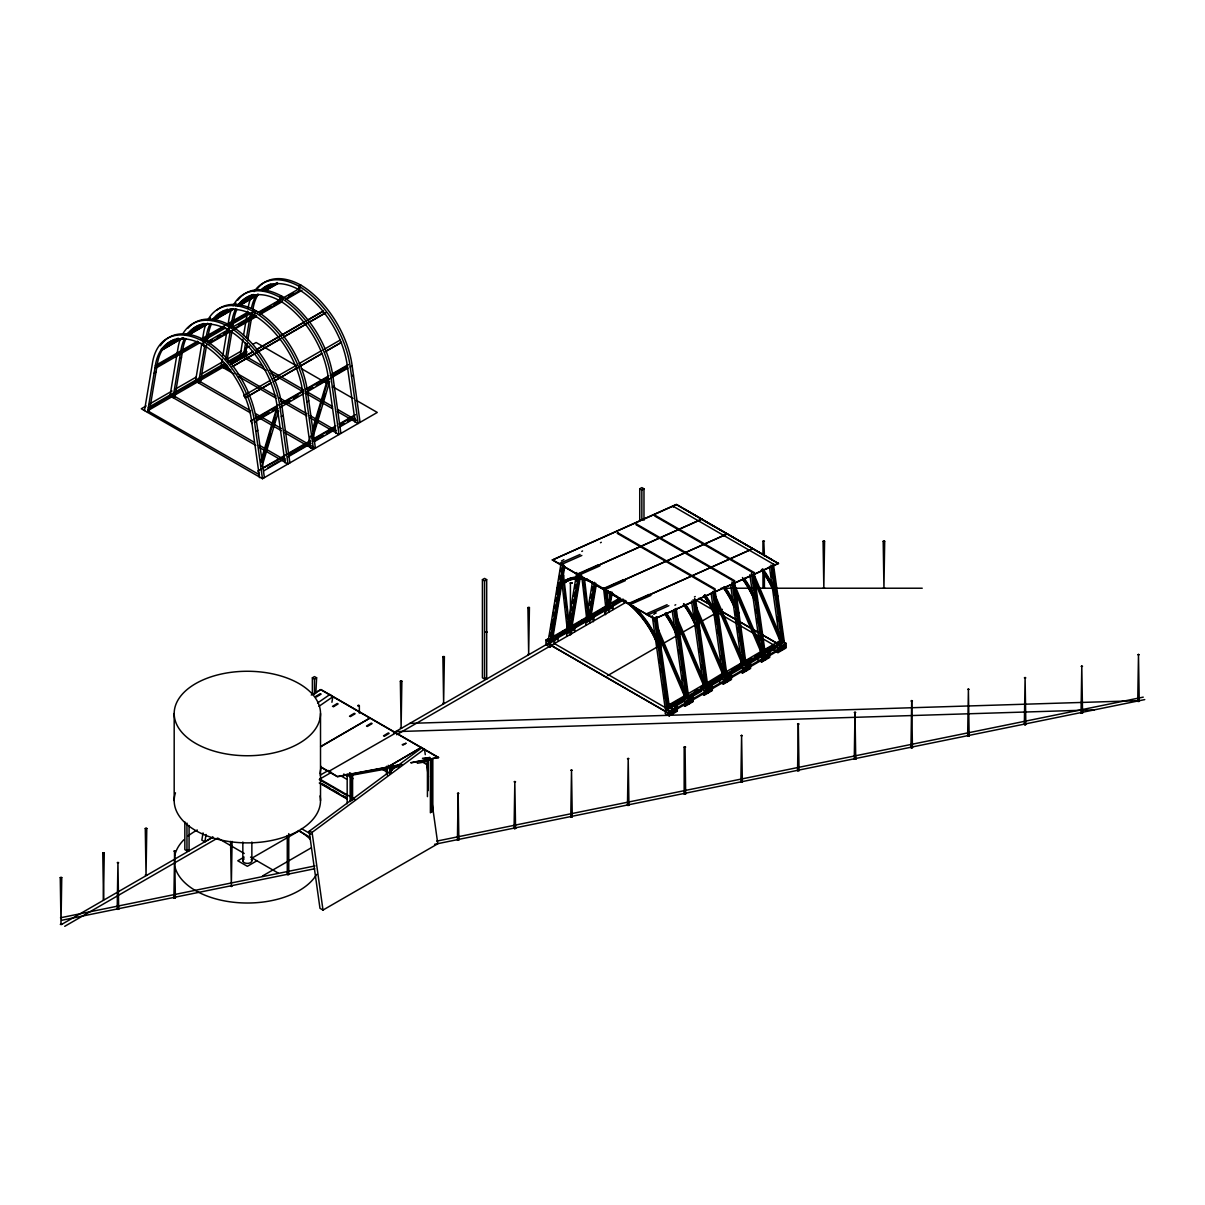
<?xml version="1.0" encoding="UTF-8"?>
<svg xmlns="http://www.w3.org/2000/svg" width="1205" height="1205" viewBox="0 0 1205 1205"><rect width="100%" height="100%" fill="white"/><g stroke="black" fill="none" stroke-linecap="round" stroke-linejoin="round"><path stroke-width="1.5" d="M61.756 877.571L61.003 924.627L60.25 877.556L61.756 877.541L60.25 877.601M104.263 852.989L103.51 900.075L102.771 853.004L104.263 852.959L102.771 853.004M117.186 909.278L118.693 909.293L117.939 862.223L117.186 909.293L118.677 909.203M146.784 828.483L146.031 875.538L145.278 828.453L146.784 828.453L145.278 828.453M173.897 897.665L175.328 897.574L173.897 897.785L174.635 850.67L175.388 897.74L173.882 897.74L175.388 897.755M232.083 841.406L231.33 886.624L230.577 841.406M288.281 874.227C287.121 874.408 289.17 875.252 287.287 874.619L287.272 835.457M359.361 705.738L357.855 705.738L359.346 705.678L359.361 713.194M401.868 681.202L401.114 728.257L400.361 681.187L401.868 681.171L400.376 681.262M444.389 656.665L443.636 703.705L442.883 656.635L444.389 656.635L442.883 656.695M457.418 839.825L458.126 792.905L458.879 839.975L457.373 839.975L458.864 839.885M529.417 607.561L528.664 654.616L527.911 607.546L529.417 607.531L527.911 607.606M627.474 805.241L628.905 805.151L627.459 805.362L628.212 758.246L628.965 805.317L627.459 805.317L628.965 805.332M740.849 782.196L742.355 782.211L740.849 782.211L741.602 735.14L742.355 782.226L740.864 782.165L742.34 782.105M762.946 554.33L762.946 541.271L763.789 540.849L764.452 556.198M824.582 541.286L823.828 588.341L823.075 541.271L824.582 541.256L823.075 541.331M884.696 541.286L883.943 588.341L883.19 541.271L884.696 541.256L883.205 541.331M967.645 736.014L968.398 688.929L969.151 735.999L967.645 736.029L969.136 735.909M1137.731 701.355L1138.484 654.27L1139.237 701.34L1137.731 701.37L1139.237 701.355M264.392 477.602L256.469 421.132A74.65 43.094 60 0 0 205.392 340.458L203.479 341.557L203.374 344.931L205.347 346.166A70.447 40.669 60 0 1 251.619 421.148L259.542 477.617M289.893 462.886L281.97 406.401A74.65 43.094 60 0 0 230.908 325.727L228.995 326.841L228.875 330.2L230.863 331.435A70.462 40.684 60 0 1 277.135 406.431L285.058 462.886M284.636 430.396L315.409 448.155L307.486 391.685A74.65 43.094 60 0 0 256.424 311.01L254.496 312.11L254.391 315.469L256.364 316.704A70.462 40.684 60 0 1 302.636 391.7L310.559 448.17M340.91 433.423L332.987 376.954A74.65 43.094 60 0 0 281.925 296.279L280.012 297.379L279.891 300.753L281.88 301.988A70.462 40.684 60 0 1 328.152 376.969L336.075 433.439M360.084 422.413L352.161 365.928A74.65 43.094 60 0 0 301.099 285.254L299.186 286.368L299.066 289.727L301.054 290.962A70.462 40.684 60 0 1 347.326 365.959L355.249 422.413M230.592 886.232L232.083 886.202L230.742 885.916M514.083 828.347L515.514 828.257L514.068 828.468L514.821 781.352L515.574 828.422L514.068 828.468L515.574 828.438M570.778 816.794L572.27 816.885L571.516 769.799L570.763 816.885L572.255 816.779M684.169 793.718L685.66 793.764L685.058 746.693L684.169 747.04L684.154 793.779L685.66 793.779L684.154 793.764L685.645 793.839M797.559 770.582L798.297 723.587L799.051 770.658L797.544 770.658L799.036 770.567M854.255 759.135L855.746 759.105L854.993 712.035L854.255 759.12L855.746 759.12L854.255 759.105L855.731 759.18M910.95 747.477L912.441 747.567L910.95 747.567L911.703 700.482L912.441 747.567L910.95 747.552L912.426 747.462M1024.34 724.476L1025.847 724.446L1025.093 677.376L1024.34 724.461L1025.847 724.461L1024.34 724.446L1025.832 724.521M1081.051 712.818L1082.542 712.908L1081.036 712.908L1081.789 665.823L1082.542 712.908L1081.036 712.893L1082.542 712.908M552.387 560.009L676.427 504.368L778.445 563.533L654.42 618.918L552.387 560.009L676.397 504.624L778.445 563.533M654.42 618.918L778.46 563.277M683.822 508.736L702.259 519.385M772.239 559.783L703.825 520.56M580.087 554.451L559.888 563.383L559.783 564.377L561.53 565.386L561.62 564.392L581.834 555.46M598.132 564.874L577.933 573.806L577.828 574.8L579.575 575.809L579.665 574.815L599.879 565.883M625.38 580.599L605.181 589.531L605.076 590.525L603.344 589.531L603.434 588.537L623.648 579.605M649.239 594.381L629.025 603.313L628.935 604.308L630.682 605.317L630.772 604.323L650.986 595.375M667.118 604.699L646.904 613.631L646.814 614.625L648.561 615.635L648.652 614.64L668.865 605.708M570.417 582.994L571.923 583.009L570.417 583.009L571.923 583.009L570.417 583.009L570.417 618.451M762.946 541.256L764.452 541.271M144.495 410.604L152.417 363.277A74.65 43.094 60 0 1 203.479 341.557A74.65 43.094 60 0 1 254.556 422.247L262.479 478.716L377.27 412.441L356.258 400.316M147.989 409.489L148.787 410.122L149.119 408.133L225.561 364M158.277 365.687L155.023 367.555L155.822 368.173L156.153 366.2L198.433 341.783M149.345 411.779L259.527 474.8M150.324 405.904L157.268 364.467A70.462 40.684 60 0 1 175.267 339.147M174.846 397.063L182.256 352.794M201.853 343.274L195.511 381.142L250.565 412.923M202.41 339.946L203.434 333.83A74.65 43.094 60 0 1 206.025 323.949M204.79 345.534L198.539 382.889L200.452 381.789L250.64 410.769M205.347 342.235L206.115 337.641M200.361 382.331L206.703 344.434M207.26 341.12L208.028 336.541M221.027 366.41L222.232 359.211M222.835 355.596L227.368 328.543M227.926 325.214L228.95 319.099A74.65 43.094 60 0 1 231.541 309.218M225.531 359.271L230.306 330.803M230.848 327.504L231.872 321.389A70.462 40.684 60 0 1 235.803 308.766M225.862 367.6L230.818 369.86M227.143 359.949L231.917 331.48M232.761 326.404L233.785 320.289A70.462 40.684 60 0 1 236.948 309.263M240.202 355.4L242.913 339.162M243.515 335.562L245.639 322.94M246.242 319.325L246.844 315.725M247.1 314.189L247.612 311.131M243.214 357.147L245.609 342.913M246.498 337.581L249.48 319.792M249.766 318.015L250.535 313.421M245.037 356.575L247.221 343.591M247.808 340.036L251.393 318.677M251.679 316.9L252.96 309.263A70.462 40.684 60 0 1 257.719 295.135M230.095 363.172L246.362 353.788L246.694 351.8L245.895 351.182L228.016 361.5M203.043 832.881L201.838 840.111L204.85 841.858L212.939 837.189M204.85 841.858L206.085 834.478M319.943 773.746L321.178 766.41M331.917 702.274L332.836 696.776L329.914 694.487L317.578 702.967M560.807 564.708L548.139 641.301M549.555 636.21L550.173 632.52M550.79 628.829L552.342 619.611M552.959 615.921L553.577 612.23M554.195 608.54L554.812 604.85M555.43 601.159L556.047 597.469M556.665 593.764L557.282 590.073M557.9 586.383L558.518 582.693M559.135 579.003L559.753 575.312M560.37 571.622L560.988 567.932M562.916 564.497L550.022 641.467L549.992 647.04L545.94 644.705L545.94 640.036L548.637 638.484M550.836 641L563.413 565.853M564.226 565.386L551.649 640.533L549.751 639.433M564.723 566.757L552.447 640.066L552.447 639.132L569.167 629.492L569.167 630.426L578.611 574.002M576.773 572.511L567.269 629.326L561.771 581.081M569.92 617.864L570.522 614.204M571.14 610.528L571.757 606.868M572.375 603.208L572.977 599.533M573.595 595.873L574.213 592.212M574.83 588.537L575.433 584.877M576.05 581.217L576.668 577.541M569.965 629.959L579.108 575.357M570.778 629.492L579.304 578.536M579.816 579.891L571.577 629.025L571.577 628.091L588.296 618.436L588.296 619.37L594.487 582.346M572.721 626.178L586.398 618.286L592.483 581.894M589.335 605.076L589.953 601.446M590.555 597.801L591.158 594.155M591.776 590.525L592.378 586.88M589.094 618.903L594.984 583.732M589.908 618.436L595.797 583.265M596.294 584.651L590.721 617.969L590.721 617.05L608.163 606.718L606.22 589.908M610.197 591.791L607.425 608.329L605.528 607.23L606.145 603.524M606.763 599.834L608.314 590.571M608.224 607.862L610.694 593.161M609.037 607.395L611.507 592.694M612.004 594.065L609.851 606.928L609.851 605.995L620.485 599.864M118.677 862.735L117.201 862.735M175.388 851.107L173.882 851.107M458.864 793.417L457.433 793.508M515.574 781.789L514.068 781.789M572.255 770.311L570.763 770.236M628.965 758.683L627.459 758.683M684.154 747.13L685.66 747.13M742.34 735.653L740.864 735.653M799.051 724.024L797.544 724.024M854.27 712.547L855.746 712.471M912.426 700.994L910.965 700.994M969.151 689.365L967.645 689.365M1025.832 677.888L1024.34 677.812M1082.527 666.335L1081.096 666.425M1139.237 654.692L1137.731 654.692M261.063 460.25L276.578 408.54L277.376 408.841L261.319 462.328M262.283 462.479L270.854 433.966M272.993 426.826L275.659 417.924M262.012 466.35L278.596 411.086M310.468 436.135L308.872 441.482L309.67 441.783M312.622 429.01L327.594 379.093L328.393 379.394L312.878 431.089M312.773 434.809L320.259 409.851M322.398 402.726L325.079 393.809M312.487 438.68L329.613 381.639M60.31 924.356L61.756 924.19M145.278 875.101L146.784 875.101M400.361 727.82L401.868 727.82M442.883 703.283L444.389 703.283M527.971 654.36L529.417 654.195M763.006 588.085L764.452 587.919L763.006 588.085L762.946 571.125M764.392 588.085L764.452 574.86M823.136 588.085L824.582 587.919M883.25 588.085L884.696 587.919M558.352 588.582L561.425 585.193A62.69 36.195 60 0 1 573.219 578.49M558.623 588.944L561.681 585.555A62.238 35.939 60 0 1 573.399 578.897M576.547 580.735L575.659 579.545L578.731 576.141A63.745 36.813 60 0 1 579.424 575.403M577.3 579.244L579.349 576.984A62.69 36.195 60 0 1 580.75 575.568M577.557 579.605L579.605 577.346A62.238 35.939 60 0 1 581.729 575.282M577.346 580.268L579.394 578.008M178.762 338.605L161.35 349.104L161.997 350.037L183.13 337.822M161.997 350.037L182.663 337.656M673.806 609.79L686.172 697.981L684.335 695.827L685.103 695.119M684.455 696.098L685.223 695.39M691.534 601.144L703.419 685.841L704.217 684.259L686.699 694.547M705.166 685.916L705.934 685.208L677.346 618.391L678.144 622.789L705.166 685.916L703.449 684.967L705.302 686.94L693.071 599.774M714.957 679.183L722.548 674.8L723.226 672.947L707.35 682.633M724.295 674.875L725.064 674.167L696.475 607.35L697.273 611.733L724.295 674.875L722.578 673.926L724.446 675.885L712.607 591.535M730.592 584.726L741.678 663.744L743.575 664.844L741.587 662.614L742.355 661.907M741.708 662.87L742.476 662.163L744.193 663.127L726.871 673.55L726.871 674.484L715.032 590.134M762.554 652.779L763.337 652.071L734.734 585.253L735.547 589.652L762.554 652.779L760.837 651.83L735.381 592.363M781.699 641.738L754.676 578.611L753.863 574.213L782.467 641.03L781.699 641.738L779.966 640.789L780.614 639.81M568.971 629.417L569.739 628.513L563.533 575.041L563.096 578.701L568.971 629.417L567.269 628.392L552.071 637.159M584.515 578.822L589.034 617.758L588.251 618.466L586.534 617.427L587.317 616.734M588.251 618.466L589.019 617.547M607.425 608.329L605.663 606.386L606.461 605.678M590.345 615.077L605.528 606.296L607.425 607.395L608.148 606.507M432.053 802.937L437.792 843.786L323 910.061L319.973 908.314L309.173 831.284L421.569 748.004L424.491 749.088L425.275 754.661M309.173 831.284L312.095 832.384L424.491 749.088M318.964 706.311L332.836 696.776M402.199 744.66L406.145 743.214L403.012 745.127M315.484 696.55L320.304 693.658L321.117 694.125L316.297 697.032M332.49 706.371L337.31 703.464L338.123 703.946L333.303 706.838M349.495 716.192L354.315 713.285L355.129 713.767L350.309 716.659M366.501 726.013L371.321 723.105L372.134 723.572L367.314 726.479M383.506 735.833L388.326 732.926L389.14 733.393L384.32 736.3M185.269 334.854L204.775 323.588M210.604 320.394L230.125 309.128M235.683 305.754L254.511 295.044M262.645 290.345L274.032 283.778M162.976 348.17L179.244 338.771M190.616 332.203L203.63 324.687M211.764 320.003L215.017 318.12M218.271 316.237L228.031 310.604M242.657 302.154L254.044 295.587M187.829 334.222L205.724 323.889M212.216 320.138L231.737 308.872M238.244 305.106L256.123 294.788M262.63 291.023L277.271 282.572L277.707 283.612L264.693 291.128M187.543 334.839L207.049 323.573M215.183 318.888L229.824 310.438M237.942 305.739L257.463 294.472M188.281 334.568L207.787 323.301M214.294 319.551L232.188 309.218M240.307 304.534L258.201 294.201M263.082 291.384L277.707 283.612M188.01 335.005L207.531 323.753M215.665 319.054L233.544 308.721M241.678 304.037L257.945 294.638M180.132 339.946L179.696 338.906L178.084 339.162L178.521 340.202L180.132 339.946L183.386 338.078M188.266 335.261L207.772 323.994M214.279 320.229L233.8 308.962M240.307 305.211L258.186 294.879M197.635 341.166L155.355 365.582L147.522 412.351L149.435 411.236M200.889 339.283L248.049 312.065M201.687 339.9L224.446 326.766M227.7 324.883L248.833 312.682M161.53 363.805L164.784 361.922M176.156 355.355L181.036 352.538M184.29 350.655L187.543 348.787M207.064 337.521L210.303 335.638M213.556 333.755L218.436 330.938M231.45 323.437L237.957 319.671M242.838 316.855L246.091 314.987M155.822 368.173L199.729 342.838M204.594 340.021L225.742 327.805M228.995 325.937L251.755 312.788M207.411 341.693L228.543 329.492M231.797 327.609L254.571 314.46M257.825 312.592L300.105 288.176M154.074 373.219L155.987 372.104M179.575 358.488L181.488 357.388M209.022 341.678L212.261 339.795M217.141 336.978L220.394 335.095M223.648 333.228L226.901 331.345M238.289 324.778L254.541 315.394M259.421 312.577L270.809 305.995M274.062 304.127L278.942 301.31M288.703 295.677L293.583 292.86M209.324 342.853L230.456 330.637M233.71 328.769L256.484 315.62M259.738 313.737L282.497 300.602M285.751 298.719L300.391 290.269M209.309 343.771L256.454 316.538M259.708 314.671L282.482 301.521M285.736 299.638L301.988 290.254M146.151 405.964L141.301 408.751L262.479 478.716M149.39 404.097L172.029 391.023M175.267 389.155L196.279 377.029M201.13 374.228L222.142 362.087M226.992 359.286L241.542 350.881M244.781 349.013L249.631 346.227M252.869 344.359L256.093 342.491L296.49 365.808M224.763 363.383L148.336 407.516L149.119 408.133M228.814 362.133L246.694 351.8M149.616 408.555L159.376 402.922M170.764 396.355L174.017 394.472M185.404 387.905L188.658 386.022M193.523 383.205L196.776 381.322M200.03 379.454L203.284 377.572M208.164 374.755L211.417 372.872M216.298 370.056L219.551 368.188M222.804 366.305L226.058 364.422M230.938 361.605L234.177 359.738M237.43 357.855L240.684 355.972M148.787 410.122L226.841 365.055M224.04 368.158L225.953 367.058M230.532 364.497L253.291 351.363M256.545 349.48L303.705 322.247M306.959 320.379L323.211 310.98M231.722 364.091L252.854 351.89M256.108 350.007L278.882 336.873M282.136 334.99L304.895 321.856M308.149 319.973L322.789 311.523M232.143 366.621L280.931 338.454M284.184 336.572L324.838 313.104M233.333 366.215L254.466 354.014M257.719 352.131L280.494 338.997M283.747 337.114L306.507 323.964M309.76 322.097L326.028 312.697M243.832 395.511L245.624 397.755L243.832 395.511L270.492 380.298M273.098 378.611L296.505 365.281M299.111 363.594L321.886 350.444M324.16 349.314L340.413 339.931M244.976 397.936L270.989 382.919M274.243 381.036L297.017 367.902M300.271 366.019L321.404 353.818M326.284 351.001L340.925 342.551M248.878 395.873L271.637 382.738M274.891 380.855L322.051 353.622M325.305 351.755L341.572 342.356M251.95 423.527L250.821 420.861L278.476 404.895M281.729 403.012L302.862 390.812M306.115 388.929L328.875 375.794M332.128 373.912L348.396 364.528M256.499 418.346L277.632 406.13M280.885 404.262L303.66 391.113M306.913 389.23L328.046 377.029M331.3 375.147L347.567 365.763M257.659 419.476L269.046 412.893M272.3 411.026L275.553 409.143M286.941 402.575L290.179 400.693M293.433 398.81L298.313 395.993M308.073 390.36L312.954 387.543M316.207 385.675L327.594 379.093M332.459 376.276L347.1 367.826M254.556 422.247L256.469 421.132M256.831 420.711L277.978 408.495M259.06 447.281L287.98 463.985L280.057 407.516L303.991 393.478M284.561 432.565L313.496 449.254L305.573 392.785L347.899 368.128M337.34 411.477L358.171 423.512L350.248 367.043L352.161 365.928M255.837 431.36L257.75 430.26M281.337 416.644L283.25 415.529M306.853 401.913L308.766 400.813M332.354 387.182L334.267 386.082M351.529 376.156L353.442 375.056M262.735 468.127L309.896 440.894M313.149 439.012L335.909 425.877M339.162 423.994L355.43 414.61M284.666 456.213L257.855 470.944L258.985 473.61M287.92 454.33L310.679 441.196M313.933 439.313L335.08 427.112M339.961 424.296L354.586 415.846M267.947 467.676L279.319 461.093M289.079 455.46L310.227 443.259M313.481 441.392L323.226 435.758M326.48 433.875L334.613 429.176M341.12 425.425L344.374 423.542M347.627 421.675L352.508 418.858M263.865 470.794L284.998 458.578M288.251 456.71L311.026 443.561M314.264 441.678L335.412 429.477M338.665 427.594L354.918 418.21M312.366 694.487L312.366 677.812L314.49 676.577L316.614 677.812L315.861 693.191M482.422 579.635L484.546 578.4L486.684 579.635L486.684 677.812L484.546 679.033L482.422 677.812L482.422 579.635L484.546 580.855L486.684 579.635M639.735 520.304L639.735 488.808L641.858 487.588L643.982 488.808L643.982 520.304M312.366 677.812L314.49 679.033L316.614 677.812M639.735 488.808L641.858 490.043L643.982 488.808M311.267 695.029L320.846 689.501L438.515 757.433L411.026 762.87M312.863 694.351L320.846 689.742L438.515 757.689M314.249 694.125L315.047 693.658M561.425 561.018L562.223 560.551M563.036 560.084L563.85 559.617M581.774 551.423L582.572 550.956M600.497 542.747L601.31 542.28M673.354 507.305L674.167 506.838L773.821 564.377L773.023 566.817L773.821 564.377M561.425 585.193L560.611 585.66A62.69 36.195 60 0 1 590.043 581.081M561.681 585.555L560.867 586.022A62.238 35.939 60 0 1 595.978 584.229M575.659 579.545L576.472 579.078M320.666 746.528L370.146 717.969L320.666 746.784M611.899 592.107L611.101 592.935L611.899 592.468M665.521 561.229L666.335 560.762M666.064 561.545L666.862 561.078M684.651 552.794L685.464 552.327M685.193 553.11L686.007 552.643M703.78 544.359L704.594 543.892M704.323 544.66L705.136 544.193M723.181 536.074L723.994 535.607M546.573 640.397L549.36 638.786M571.2 626.118L586.398 617.352L588.296 618.436M609.474 604.021L620.108 597.891M563.277 631.224L566.079 629.613M601.536 609.128L604.338 607.516L608.374 609.851L605.573 611.462L605.573 614.686M548.938 639.9L548.139 640.367L550.022 641.467L623.286 599.171M556.273 635.668L568.067 628.859M591.851 615.122L603.479 608.42M612.501 603.208L618.135 599.954M184.832 821.84L184.832 849.63L186.956 850.866L189.08 849.63L189.08 825.546M61.53 924.491L212.833 837.144M320.214 775.146L328.347 770.447M393.433 732.881L623.286 600.105A62.238 35.939 60 0 0 621.991 599.307M562.66 630.863L566.696 633.197L574.77 628.528L574.77 631.646M581.789 619.822L585.826 622.142L593.899 617.487L593.899 620.59M553.396 641.12L550.61 642.732L550.61 645.955M557.448 638.786L554.646 640.397L554.646 643.636M567.314 633.559L570.116 631.932L570.116 635.171M574.152 629.613L571.351 631.224L571.351 634.448M586.443 622.503L589.245 620.891M590.48 620.168L593.282 618.557L593.282 621.795M609.61 609.128L612.411 607.516M64.724 926.329L217.653 838.047L244.223 853.456M320.153 778.867L331.541 772.285M396.626 734.719L626.6 601.928M549.992 647.04L552.673 645.488M347.176 803.795L347.176 774.062L350.956 775.312L350.956 801.129M352.583 800.195L352.583 774.378L351.77 774.845L351.77 798.825M351.845 778.731L352.658 778.264L351.845 782.181M653.758 614.324L654.571 613.857M655.369 613.405L656.183 612.938L654.375 612.486M388.131 765.371L391.911 766.621L391.911 770.311M674.905 605.196L675.704 604.729M694.426 596.987L695.24 596.52M244.163 857.101L237.777 860.777L247.356 866.305L256.921 860.777M675.357 609.323L676.156 608.856M351.845 798.358L352.658 797.891M695.692 600.647L694.878 601.114L694.878 599.141M252.131 858.02L299.081 830.908A73.159 42.235 0 0 1 310.318 839.283M714.414 591.444L715.228 590.977M427.429 796.625L427.429 759.466L428.227 758.999L431.209 760.717L431.209 812.381M733.95 583.235L734.764 582.768M754.285 572.586L753.487 573.053L654.631 515.966L655.43 515.499L754.285 572.586L753.487 575.026M427.429 759.466L431.209 760.717M429.04 758.532L432.821 759.783L432.821 811.447M431.209 763.639L432.008 763.172M431.209 767.088L432.008 766.621M677.135 632.023L676.321 632.489L679.394 639.418L680.192 638.951L677.135 632.023A63.745 36.813 60 0 0 676.427 630.471M696.053 623.949L694.984 624.476A62.238 35.939 60 0 0 684.244 605.633M607.591 675.628L722.382 609.353M262.419 876.02L310.92 848.019M660.054 647.296L658.984 647.823L660.671 647.16L657.599 640.232M734.839 606.115L734.041 606.582A62.238 35.939 60 0 0 723.301 587.754M698.313 631.345L699.111 630.878L697.273 626.721M698.041 631.405L699.728 630.742L697.273 625.199M716.342 618.948L717.577 621.72L718.647 621.193M717.577 621.72L719.264 621.072L716.192 614.143M774.785 589.516L773.972 589.968L777.044 596.912L776.171 597.093L777.843 596.445L774.785 589.516A63.745 36.813 60 0 0 774.077 587.965M737.37 613.45L738.786 612.863L735.728 605.934M757.704 604.774L756.635 605.302L758.322 604.654L755.249 597.725M776.427 597.032L777.843 596.445M667.57 705.603L684.289 695.948L686.172 697.047L686.94 696.339L658.352 629.522L656.74 628.844M726.495 671.592L741.678 662.81L743.575 663.91L716.403 600.693L715.604 596.294L744.193 663.127M745.624 660.536L761.605 651.122L763.337 652.071M764.753 649.495L779.936 640.729L781.834 642.747L770.929 565.07M665.958 707.471L665.19 713.556L669.227 715.89L677.315 711.221L677.315 706.552L674.619 705M669.091 705.648L683.054 697.59M672.269 611.266L684.289 696.882L685.088 696.415L684.561 692.694M694.306 691.098L697.71 689.139M700.964 687.257L704.217 685.374M708.871 682.693L713.993 679.74M731.902 669.393L737.114 666.38M738.409 665.642L741.678 662.81M746.543 660.943L751.694 657.96M754.692 656.243L759.286 653.577M766.079 649.661L772.601 645.895M777.481 643.078L782.361 640.262L784.259 641.346L784.259 642.28L667.043 709.956L654.285 618.044M705.302 686.007L688.597 695.647L688.597 696.58L676.231 608.389M724.446 674.951L707.727 684.606L707.727 685.54L695.767 600.226M749.856 574.695L760.807 652.703L762.705 653.803L762.705 652.869L746 662.509L746 663.443L734.553 581.955M781.834 641.813L765.13 651.468L765.13 652.402L754.089 573.716M675.704 706.13L683.792 701.461M691.881 696.791L701.596 691.188M709.685 686.519L721.012 679.981M729.1 675.312L740.427 668.76M748.516 664.091L763.081 655.686M767.931 652.884L776.02 648.215M685.133 706.235L693.206 701.581L693.206 696.912L685.133 701.581L685.133 706.235L682.437 704.684M701.566 688.974L704.262 690.525L712.336 685.871L712.336 690.525L704.262 695.195L701.566 693.643M720.695 677.933L723.392 679.484L731.48 674.815L731.48 679.484L723.392 684.154L719.355 681.819M739.84 666.877L742.521 668.444L750.61 663.774L750.61 668.444L742.521 673.098L739.84 671.547M758.969 655.836L761.665 657.388L769.739 652.733L769.739 657.388L761.665 662.057L757.614 659.722M777.963 652.643L786.037 647.974L786.037 643.319L777.963 647.974L777.963 652.643L773.926 650.308M665.145 708.871L669.227 711.221L677.315 706.552M689.787 699.608L692.589 697.981L692.589 701.22L689.787 702.831L689.787 699.608L692.589 701.22M707.681 689.275L704.88 690.887L704.88 694.11L707.681 692.498L707.681 689.275L704.985 687.724M711.718 686.94L708.917 688.552L708.917 691.79L711.718 690.164L711.718 686.94L709.022 685.389M726.811 678.219L724.009 679.846L724.009 683.069L726.811 681.458L726.811 678.219L724.115 676.668M730.848 675.9L728.061 677.511L728.061 680.735L730.848 679.123L730.848 675.9L728.166 674.333M747.19 669.694L749.977 668.082L749.977 664.844L747.19 666.47L747.19 669.694L744.494 668.142M778.581 651.574L781.382 649.947L781.382 646.724L778.581 648.335L778.581 651.574L775.884 650.007M676.683 707.636L673.896 709.248L673.896 712.471L676.683 710.86L676.683 707.636L674.002 706.085M669.784 712.125L782.964 646.784M688.552 703.554L685.75 705.166L685.75 701.928L688.552 700.316L688.552 703.554L682.437 700.015M745.94 670.417L743.154 672.029L743.154 668.79L745.94 667.178L745.94 670.417L743.259 668.85M765.07 659.361L762.283 660.988L762.283 657.749L765.07 656.138L765.07 659.361L762.388 657.81M769.121 657.026L766.32 658.653L766.32 655.415L769.121 653.803L769.121 657.026L766.425 655.475M785.419 647.627L782.617 649.239L782.617 646L785.419 644.389L785.419 647.627L779.304 644.088M672.646 713.194L669.86 714.806L669.86 711.583L672.646 709.971L672.646 713.194L669.965 711.643M757.448 604.835L758.322 604.654M738.786 612.863L737.099 613.511L737.987 613.33L735.532 607.787M718.376 621.253L719.264 621.072M698.855 630.938L699.728 630.742M679.319 639.147L680.192 638.951M679.394 639.418L678.52 639.614L679.59 639.087L676.517 632.158M659.798 647.356L660.671 647.16M60.476 917.773L315.032 865.913M436.767 841.105L1143.244 697.138M61.967 920.228L314.686 868.745M434.583 844.313L1144.75 699.593M422.473 758.307L430.11 757.493L424.642 758.578M320.711 766.832L337.475 776.502L401.868 764.362M411.026 762.629L438.515 757.433M320.711 767.073L337.475 776.758L400.03 764.949M356.906 773.595L360.551 772.932M369.649 771.275L373.294 770.613M376.939 769.95L380.584 769.272M422.443 761.635L426.088 760.973M351.8 775.237L388.206 768.594M391.851 767.931L399.141 766.606M417.337 763.277L428.257 761.289M409.896 723.377L1139.689 700.632M395.571 731.631L1094.366 709.865M721.057 588.221L732.339 588.221M736.104 588.221L773.7 588.221M777.466 588.221L922.232 588.221M250.821 420.861L251.619 421.163M781.548 640.729L786.037 643.319M301.34 368.61L327.188 383.521M333.649 387.257L353.035 398.448M699.593 598.539L735.306 619.159M738.56 621.027L758.035 632.279M762.916 635.095L775.9 642.596M780.78 645.398L784.018 647.281L669.227 713.556L548.064 643.591M698.96 598.283L713.496 606.687M716.719 608.555L736.104 619.747M739.343 621.599L758.728 632.806M761.967 634.658L776.502 643.063M778.686 645.172L781.382 646.724M694.532 599.292L712.456 609.64M717.352 612.471L736.903 623.753M740.156 625.636L759.722 636.933M762.976 638.816L774.378 645.398M775.267 646.422L781.382 649.947M767.043 651.167L769.739 652.733M762.419 651.769L764.316 652.869L753.276 574.183M762.705 652.869L760.807 651.769L760.807 652.703M763.006 653.502L765.702 655.053L765.702 659.722M246.754 356.966L262.946 366.32M269.423 370.056L303.419 389.682M306.657 391.565L332.565 406.522M337.415 409.323L356.846 420.53M241.813 356.334L266.109 370.357M270.959 373.158L303.344 391.851M306.582 393.719L332.49 408.676M747.913 662.223L750.61 663.774M747.296 663.292L749.977 664.844M743.877 664.558L749.977 668.082M237.295 373.595L276.156 396.038M279.394 397.906L306.913 413.797M310.152 415.665L336.059 430.622M222.639 367.359L233.981 373.896M238.831 376.698L276.066 398.207M280.931 401.009L306.838 415.966M310.077 417.834L338.997 434.538L331.074 378.054A74.65 43.094 60 0 0 280.012 297.379A74.65 43.094 60 0 0 233.092 305.769M610.332 592.137L613.435 593.914M559.888 563.383L561.62 564.392M577.933 573.806L579.665 574.815M597.168 584.892L605.181 589.531M605.693 589.817L618.075 596.972M629.025 603.313L630.772 604.323M646.904 613.631L648.652 614.64M552.402 559.753L654.451 618.662M728.784 673.264L731.48 674.815M724.747 675.598L730.848 679.123M724.115 679.906L726.811 681.458M255.505 413.571L281.398 428.528M255.415 415.725L281.322 430.682M709.655 684.304L712.336 685.871M705.603 686.639L711.718 690.164M704.985 690.947L707.681 692.498M254.27 442.31L174.936 396.505L173.023 397.62L180.855 350.851A70.462 40.684 60 0 1 184.787 338.228M259.135 445.127L285.043 460.084M690.51 695.36L693.206 696.912M255.822 445.413L170.01 395.873L177.933 348.546A74.65 43.094 60 0 1 179.846 340.518M689.893 696.43L692.589 697.981M685.901 695.948L687.799 697.047L675.418 608.856M569.167 629.492L567.269 628.392L567.615 623.979M566.696 628.528L570.733 630.863L570.733 633.966M686.473 697.695L689.17 699.246L689.17 703.901M554.029 635.381L558.066 637.716L558.066 640.819M669.227 706.552L673.264 708.886L673.264 713.556M674.002 709.308L676.683 710.86M658.352 629.522L659.165 633.92L686.172 697.047L669.468 706.687L669.468 707.621L666.772 707.004L668.655 708.088L655.897 617.111M554.436 643.591L666.004 707.998M545.94 640.036L550.022 642.401M547.01 643.109L668.173 713.059M423.136 762.434L427.986 765.235M382.196 769.272L387.046 772.059M349.601 772.661L352.583 774.378M346.136 774.499L352.658 778.264M343.696 774.032L346.965 775.915M340.443 775.598L346.965 779.349M328.86 770.733L329.688 771.215M319.867 779.093L355.505 799.668M319.28 779.56L346.965 795.541M321.72 783.491L329.854 788.191M333.107 790.058L338.003 792.89M342.883 795.707L346.136 797.59M321.479 783.702L345.745 797.725M319.28 783.009L346.965 798.99M301.416 828.588L311.041 834.146M298.403 830.531L309.685 837.038M250.535 857.101L278.174 873.053M252.929 309.248L253.713 309.866M245.564 353.155L246.362 353.788M156.153 366.2L155.355 365.582A70.477 40.699 60 0 1 201.657 343.997L203.6 345.067L203.479 341.557M556.936 588.206L557.538 589.049M162.494 348.004L163.142 348.923M774.167 589.637L777.24 596.565M754.631 597.846L755.866 600.617M755.053 599.578L757.508 605.121M716.614 617.382L718.451 621.539M716.614 618.888L717.834 621.66M697.077 627.052L698.915 631.209M676.683 635.457L675.448 632.685A62.238 35.939 60 0 0 664.708 613.842M657.403 642.084L659.858 647.627M768.986 612.622L770.432 616.026M772.616 621.117L774.077 624.521M776.261 629.613L777.707 633.017M755.234 583.009L779.846 640.518M737.49 594.773L760.039 647.462M718.361 605.829L728.543 629.613M730.727 634.719L732.173 638.108M734.357 643.214L735.818 646.603M716.252 603.404L741.587 662.614M697.123 614.445L722.458 673.655M680.825 629.613L683.009 634.719M684.455 638.108L686.639 643.214M688.1 646.603L703.374 682.301M677.993 625.5L703.328 684.696M661.831 640.744L668.383 656.032M669.829 659.436L672.013 664.527M673.475 667.932L675.659 673.038M677.105 676.427L679.289 681.533M680.75 684.922L682.919 690.028M658.276 634.93L684.335 695.827M773.354 563.684L784.259 641.346L667.043 709.022L665.145 707.938L652.206 615.725M772.812 565.989L783.446 641.813M771.998 566.455L782.648 642.28M771.23 573.339L771.742 576.999M772.51 582.512L773.023 586.172M773.806 591.67L774.318 595.345M777.406 617.352L777.918 621.012M769.393 566.471L779.936 641.663L779.936 640.729M752.462 574.649L763.518 653.336M751.408 573.279L762.705 653.803M753.276 592.8L753.803 596.52M755.625 609.519L756.138 613.24M756.921 618.813L757.448 622.518M759.27 635.517L759.798 639.237M733.755 582.407L745.187 663.91M732.941 582.874L744.374 664.377M731.947 581.955L743.575 664.844M733.981 602.636L734.493 606.311M735.261 611.824L735.773 615.499M736.3 619.174L736.812 622.849M737.581 628.362L738.093 632.038M738.876 637.55L739.388 641.226M714.219 590.601L726.058 674.951M713.661 592.905L725.244 675.418M713.435 603.675L713.963 607.38M715.258 616.689L714.746 612.968A63.745 36.813 60 0 1 715.378 614.595M715.785 620.409L716.312 624.13M717.096 629.703L717.608 633.423M720.741 655.731L721.268 659.451M711.071 592.981L721.494 667.359M722.021 671.08L722.548 674.8M694.698 598.84L706.928 686.007M694.14 601.159L706.115 686.473M694.14 613.571L694.667 617.246M695.436 622.774L695.948 626.464M699.051 648.546L699.578 652.236M701.385 665.115L701.897 668.805M674.604 609.323L686.986 697.514M676.216 633.137L676.728 636.858M678.566 649.887L679.078 653.607M680.915 666.636L681.428 670.357M682.211 675.945L682.738 679.665M656.695 616.644L669.468 707.621M655.083 617.578L667.856 708.555M653.276 617.111L653.803 620.801M655.61 633.71L656.123 637.385M656.906 642.928L657.418 646.618M659.225 659.527L659.753 663.202M660.521 668.745L661.048 672.435M662.855 685.344L663.368 689.019M664.151 694.562L664.663 698.237M426.585 763.955L428.408 776.939M312.095 832.384L323 910.061M605.271 589.17L607.365 607.2M604.94 592.664L605.588 598.252M603.554 588.191L605.663 606.386M583.627 578.566L588.236 618.255M583.446 583.265L583.868 586.986M584.515 592.559L584.952 596.279M585.811 603.72L586.248 607.441M582.105 579.213L586.534 617.427M564.166 594.231L564.603 597.951M565.25 603.524L565.672 607.245M566.546 614.686L566.968 618.391M254.119 291.625A74.65 43.094 60 0 1 299.186 286.368L299.307 289.863L297.319 288.808A70.462 40.684 60 0 0 260.958 289.848M280.012 297.379L280.132 300.889L278.144 299.834A70.462 40.684 60 0 0 237.536 305.814M207.591 320.5A74.65 43.094 60 0 1 254.496 312.11L254.617 315.605L252.643 314.55A70.462 40.684 60 0 0 212.035 320.545M182.964 333.619A74.65 43.094 60 0 1 228.995 326.841L229.116 330.336L227.127 329.281A70.462 40.684 60 0 0 187.483 333.906M782 645.654L782 650.308M761.665 657.388L761.665 662.057M746.573 666.109L746.573 670.763M742.521 668.444L742.521 673.098M727.428 677.15L727.428 681.819M723.392 679.484L723.392 684.154M708.299 688.191L708.299 692.86M704.262 690.525L704.262 695.195M684.289 695.948L684.289 696.882M669.227 711.221L669.227 715.89M641.858 490.043L641.858 519.671M624.085 600.06L624.085 603.163M613.029 609.549L613.029 606.446L604.955 611.101L604.955 614.219M608.992 608.766L608.992 611.884M605.528 606.296L605.528 607.23M589.863 619.822L589.863 622.925M586.398 617.352L586.398 618.286M585.826 622.142L585.826 625.259M566.696 633.197L566.696 636.3M554.029 640.036L554.029 643.154M484.546 580.855L484.546 679.033M432.008 760.25L432.008 811.914M430.396 761.183L430.396 812.848M428.227 758.999L428.227 790.585M395.737 732.986L328.709 771.441M391.098 767.088L391.098 772.631M390.3 771.245L390.3 767.555L389.486 773.565M387.317 767.706L387.317 775.131M386.519 766.305L386.519 773.746M350.158 775.779L350.158 801.596M320.515 713.511A73.159 42.235 0 0 1 210.77 750.082A73.159 42.235 0 0 1 210.77 676.924A73.159 42.235 0 0 1 320.515 713.511L320.515 800.647M314.49 679.033L314.49 693.854M288.778 833.589L288.778 874.649M251.86 841.994L251.86 860.777M242.838 841.994L242.838 860.777M186.956 823.075L186.956 850.866M174.183 713.511L174.183 800.647M251.167 859.391A4.504 2.606 0 0 1 250.022 862.87A4.504 2.606 0 0 1 243.937 862.479A4.504 2.606 0 0 1 244.163 858.939M320.048 795.918A73.159 42.235 0 0 1 244.615 842.852A73.159 42.235 0 0 1 175.463 792.8M316.629 874.378A73.159 42.235 0 0 1 241.121 902.861A73.159 42.235 0 0 1 175.087 867.389M174.861 855.053A73.159 42.235 0 0 1 184.049 839.599M188.146 835.969A73.159 42.235 0 0 1 197.274 829.989M591.218 581.563A62.69 36.195 60 0 1 592.408 582.075M593.598 582.633A62.69 36.195 60 0 1 594.788 583.22M574.213 578.325A62.69 36.195 60 0 1 580.554 578.129M586.187 579.093A62.69 36.195 60 0 1 587.332 579.409M587.528 579.304A63.745 36.813 60 0 0 559.994 584.817L560.807 584.35A63.745 36.813 60 0 1 583.657 577.632M574.393 578.731A62.238 35.939 60 0 1 580.674 578.536M584.003 578.987A62.238 35.939 60 0 1 587.407 579.816M588.567 580.177A62.238 35.939 60 0 1 589.727 580.569M762.539 571.14A62.69 36.195 60 0 1 772.676 588.582M763.352 570.673A62.69 36.195 60 0 1 770.477 582.105M771.26 583.597A62.69 36.195 60 0 1 772.028 585.088M761.982 569.317A63.745 36.813 60 0 1 773.279 588.432M762.78 568.85A63.745 36.813 60 0 1 773.354 586.413M761.379 569.995A62.238 35.939 60 0 1 773.098 590.164M763.157 570.869A62.238 35.939 60 0 1 768.594 579.289M769.423 580.75A62.238 35.939 60 0 1 770.236 582.211M771.019 583.687A62.238 35.939 60 0 1 771.772 585.178M772.51 586.684A62.238 35.939 60 0 1 773.218 588.191M743.018 579.349A62.69 36.195 60 0 1 753.833 598.313M742.446 577.526A63.745 36.813 60 0 1 753.743 596.641M743.816 578.882A62.69 36.195 60 0 1 750.941 590.314M744.253 578.43A63.745 36.813 60 0 1 752.297 591.565M742.822 579.545A62.238 35.939 60 0 1 753.562 598.373M743.636 579.078A62.238 35.939 60 0 1 746.437 583.205M747.341 584.621A62.238 35.939 60 0 1 751.483 591.896M723.482 587.558A62.69 36.195 60 0 1 734.297 606.522M723.919 587.106A63.745 36.813 60 0 1 734.222 604.85M724.295 587.091A62.69 36.195 60 0 1 725.244 588.462M726.193 589.848A62.69 36.195 60 0 1 732.203 600.015M724.717 586.639A63.745 36.813 60 0 1 733.544 601.295M724.1 587.287A62.238 35.939 60 0 1 725.064 588.643M725.997 590.028A62.238 35.939 60 0 1 731.962 600.105M732.715 601.596A62.238 35.939 60 0 1 733.453 603.102M703.946 595.767A62.69 36.195 60 0 1 714.776 614.731M704.759 595.3A62.69 36.195 60 0 1 705.723 596.671M706.672 598.057A62.69 36.195 60 0 1 712.667 608.224M713.435 609.715A62.69 36.195 60 0 1 714.173 611.221M704.383 595.315A63.745 36.813 60 0 1 713.963 611.507M705.196 594.848A63.745 36.813 60 0 1 714.008 609.504M703.765 595.963A62.238 35.939 60 0 1 714.505 614.791L715.318 614.324A62.238 35.939 60 0 0 714.625 612.818M704.579 595.496A62.238 35.939 60 0 1 705.528 596.852M706.461 598.237A62.238 35.939 60 0 1 712.426 608.314M713.194 609.805A62.238 35.939 60 0 1 713.917 611.312M683.446 604.097A62.69 36.195 60 0 1 695.24 624.416M683.853 603.615A63.745 36.813 60 0 1 694.426 621.193M686.187 606.356A62.69 36.195 60 0 1 688.055 609.143M688.959 610.574A62.69 36.195 60 0 1 693.146 617.894M685.66 604.533A63.745 36.813 60 0 1 694.487 619.189M686.007 606.537A62.238 35.939 60 0 1 687.859 609.308M688.748 610.724A62.238 35.939 60 0 1 691.308 615.047M692.122 616.523A62.238 35.939 60 0 1 692.905 617.999M664.889 613.661A62.69 36.195 60 0 1 675.719 632.625M665.326 613.209A63.745 36.813 60 0 1 675.628 630.938M666.666 614.565A62.69 36.195 60 0 1 668.534 617.352M669.438 618.783A62.69 36.195 60 0 1 672.827 624.612M666.139 612.743A63.745 36.813 60 0 1 675.704 628.935M666.47 614.746A62.238 35.939 60 0 1 668.323 617.517M669.227 618.933A62.238 35.939 60 0 1 673.369 626.208M674.86 629.191A62.238 35.939 60 0 1 675.568 630.697M624.386 600.542A62.69 36.195 60 0 1 625.576 601.4M627.926 603.193A62.69 36.195 60 0 1 656.183 640.834M628.739 602.726A62.69 36.195 60 0 1 629.914 603.69M635.638 608.917A62.69 36.195 60 0 1 643.169 617.412M644.193 618.722A62.69 36.195 60 0 1 654.089 634.312M655.58 637.325A62.69 36.195 60 0 1 656.303 638.846M630.441 604.398A63.745 36.813 60 0 1 656.092 639.147M633.589 606.04A63.745 36.813 60 0 1 656.183 637.144M624.356 600.888A62.238 35.939 60 0 1 626.705 602.605M627.88 603.524A62.238 35.939 60 0 1 655.927 640.894M625.169 600.421A62.238 35.939 60 0 1 626.344 601.265M628.679 603.057A62.238 35.939 60 0 1 630.998 604.985M635.532 609.188A62.238 35.939 60 0 1 643.003 617.623M644.012 618.933A62.238 35.939 60 0 1 653.833 634.417M655.339 637.4A62.238 35.939 60 0 1 656.047 638.906M299.186 286.368A74.65 43.094 60 0 1 350.248 367.043M256.032 290.51A74.65 43.094 60 0 1 301.099 285.254M248.125 308.073A74.65 43.094 60 0 1 252.267 294.758M261.726 289.848A70.462 40.684 60 0 1 270.959 283.943M251.408 308.329A70.462 40.684 60 0 1 256.71 294.788M235.005 304.669A74.65 43.094 60 0 1 235.894 303.058M237.882 300.09A74.65 43.094 60 0 1 281.925 296.279M240.428 303.344A70.462 40.684 60 0 1 253.306 294.487M254.496 312.11A74.65 43.094 60 0 1 305.573 392.785M209.504 319.4A74.65 43.094 60 0 1 210.393 317.789M217.126 309.941A74.65 43.094 60 0 1 256.424 311.01M208.284 335.02A70.462 40.684 60 0 1 211.432 323.979M214.912 318.075A70.462 40.684 60 0 1 224.808 310.257M226.284 309.685A70.462 40.684 60 0 1 227.805 309.203M206.371 336.12A70.462 40.684 60 0 1 210.288 323.497M228.995 326.841A74.65 43.094 60 0 1 280.057 407.516M187.95 328.197A74.65 43.094 60 0 1 230.908 325.727M182.768 349.736A70.462 40.684 60 0 1 185.931 338.71M188.432 334.162A70.462 40.684 60 0 1 199.292 324.988M200.768 324.416A70.462 40.684 60 0 1 203.856 323.558M160.325 345.715A74.65 43.094 60 0 1 205.392 340.458M176.789 338.665A70.462 40.684 60 0 1 178.355 338.274M486.895 632.083L485.389 632.098L486.895 632.098M202.53 344.51L204.428 346.588L202.53 344.51M577.918 574.484L701.943 519.099L577.918 574.484M603.434 589.2L727.443 533.815L603.434 589.2M629.025 603.976L753.05 548.606L629.025 603.976M187.844 850.384L189.29 850.549L187.844 850.384M485.449 678.566L486.895 678.731L485.449 678.566M612.999 604.925L614.445 605.091L612.999 604.925M357.915 705.558L359.226 705.482L357.99 705.482M227.278 366.38L228.453 369.031L227.278 366.38M617.969 532.851L617.171 533.318L714.414 589.456L715.228 588.989L617.969 532.851M636.707 524.175L635.894 524.642L733.95 581.247L734.764 580.795L636.707 524.175M421.253 747.462L387.212 767.374L421.253 747.462"/></g></svg>
